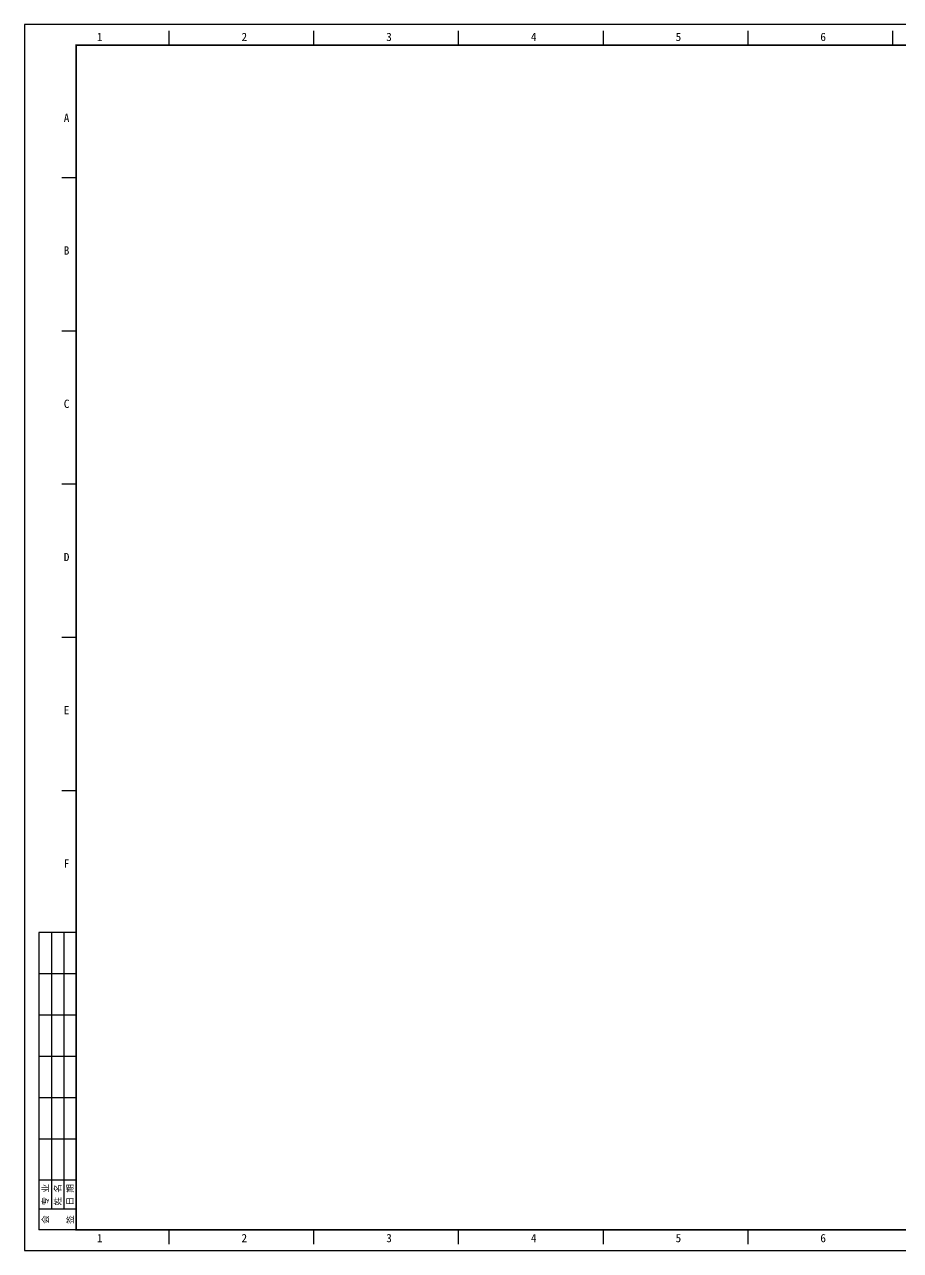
# Model space of a CAD drawing. Extents: x 0 to 841, y 0 to 594.
# Drawn here: x 0 to 424, y 0 to 594 of the extents above; entities that cross this region are included whole.
import ezdxf
from ezdxf.enums import TextEntityAlignment as Align

# ---------------------------------------------------------------- set-up
doc = ezdxf.new("R2010")
doc.units = 0
doc.header["$MEASUREMENT"] = 0
doc.layers.get('0').update_dxf_attribs({"linetype": 'CONTINUOUS'})
doc.styles.add('HUALUC', font='SimSun.ttf')

msp = doc.modelspace()

# ---------------------------------------------------------------- linework, layer by layer
for p, q in [((841, 594), (0, 594)), ((0, 594), (0, 0)), ((0, 594), (0, 0)), ((70.08, 584), (70.08, 591)), ((140.17, 584), (140.17, 591)), ((210.25, 584), (210.25, 591)), ((280.33, 584), (280.33, 591)), ((350.42, 584), (350.42, 591)), ((420.5, 584), (420.5, 591)), ((25, 584), (25, 584)), ((25, 519.75), (18, 519.75)), ((25, 445.5), (18, 445.5)), ((25, 371.25), (18, 371.25)), ((25, 297), (18, 297)), ((25, 222.75), (18, 222.75)), ((7, 154), (7, 10)), ((25, 154), (7, 154)), ((13, 154), (13, 20)), ((19, 154), (19, 20)), ((25, 134), (7, 134)), ((25, 114), (7, 114)), ((25, 94), (7, 94)), ((25, 74), (7, 74)), ((25, 54), (7, 54)), ((25, 34), (7, 34)), ((25, 20), (7, 20)), ((25, 10), (7, 10)), ((70.08, 3), (70.08, 10)), ((140.17, 3), (140.17, 10)), ((210.25, 3), (210.25, 10)), ((280.33, 3), (280.33, 10)), ((350.42, 3), (350.42, 10)), ((0, 0), (841, 0))]:
    msp.add_line(p, q)
at = {"const_width": 0.8}
msp.add_lwpolyline([(25, 10), (25, 584), (831, 584), (831, 10)], close=True, dxfattribs=at)

# ---------------------------------------------------------------- texts
at = {"style": 'HUALUC'}
for s, p in [('1', (35, 586)), ('2', (105.08, 586)), ('3', (175.17, 586)), ('4', (245.25, 586)), ('5', (315.33, 586)), ('6', (385.42, 586)), ('A', (19, 546.75)), ('B', (19, 482.5)), ('C', (19, 408.25)), ('D', (19, 334)), ('E', (19, 259.75)), ('F', (19, 185.5)), ('1', (35, 4)), ('2', (105.08, 4)), ('3', (175.17, 4)), ('4', (245.25, 4)), ('5', (315.33, 4)), ('6', (385.42, 4))]:
    msp.add_text(s, height=4, dxfattribs=at).set_placement(p)
for s, p in [('专 业', (10, 27)), ('姓 名', (16, 27)), ('日 期', (22, 27)), ('会', (10, 15)), ('签', (22, 15))]:
    msp.add_text(s, height=3, rotation=90, dxfattribs=at).set_placement(p, align=Align.MIDDLE)

doc.saveas('drawing.dxf')
